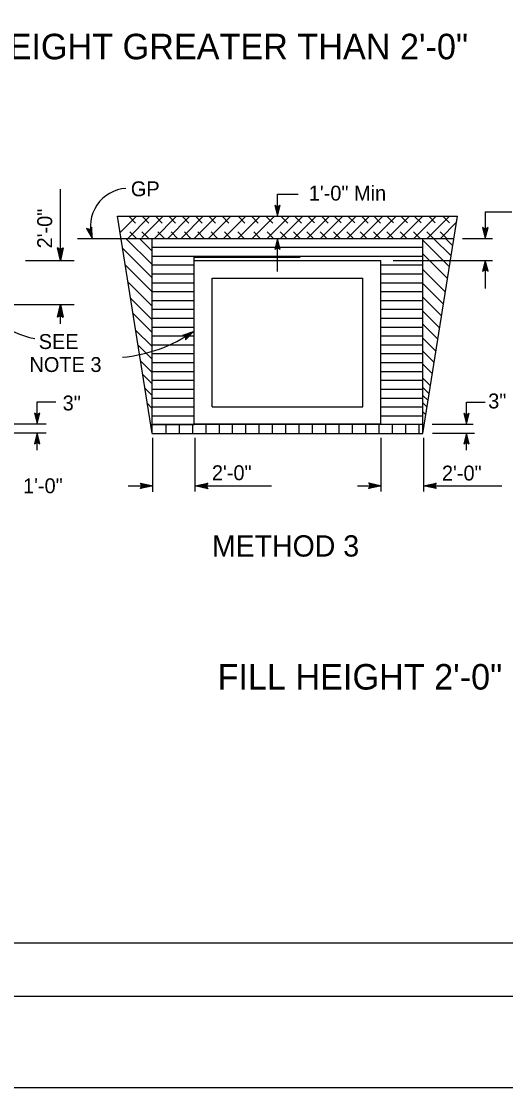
# Model space of a CAD drawing. Extents: x -893 to 867, y -474 to 712.
# Drawn here: x -275 to -48, y -474 to 27 of the extents above; entities that cross this region are included whole.
import ezdxf

# ---------------------------------------------------------------- set-up
doc = ezdxf.new("R2010")
doc.units = 0
for name, color, linetype in [('10 Sheet Format', 7, 'Continuous'), ('12 Coord Grid', 7, 'Continuous'), ('14 Ramp Anno', 7, 'Continuous'), ('21 Curb Gutter', 7, 'Continuous'), ('22 Misc Cnst Det', 7, 'Continuous'), ('41 ContourGrade', 7, 'Continuous'), ('56 Stage 3 Anno', 7, 'Continuous'), ('57 Undefined', 7, 'Continuous')]:
    doc.layers.add(name, color=color, linetype=linetype)

msp = doc.modelspace()

# ---------------------------------------------------------------- linework, layer by layer
at = {"layer": '10 Sheet Format'}
for p, q in [((-813.45, -406.04), (811.55, -406.04)), ((-863.45, -431.04), (836.55, -431.04))]:
    msp.add_line(p, q, dxfattribs=at)
for points in [[(-893.45, -474.04), (866.55, -474.04), (866.55, 711.96), (-893.45, 711.96)], [(-863.45, -431.04), (836.55, -431.04), (836.55, 668.96), (-863.45, 668.96)]]:
    msp.add_lwpolyline(points, close=True, dxfattribs=at)
at = {"layer": '12 Coord Grid'}
for p, q in [((-154.57, -90.47), (-154.57, -74.96)), ((-267.4, -162.17), (-267.4, -151.78)), ((-267.4, -151.78), (-258.57, -151.78)), ((-284.11, -162.17), (-263.17, -162.17)), ((-283.79, -166.39), (-263.17, -166.39)), ((-267.4, -174.46), (-267.4, -166.39))]:
    msp.add_line(p, q, dxfattribs=at)
for points in [[(-154.57, -74.96), (-155.84, -80.02), (-154.57, -79.18), (-153.31, -80.02), (-154.57, -74.96)], [(-154.57, -75.85), (-155.5, -79.52), (-154.57, -78.91), (-153.65, -79.52), (-154.57, -75.85)], [(-154.57, -76.61), (-155.2, -79.11), (-154.57, -78.69), (-153.95, -79.11), (-154.57, -76.61)], [(-154.57, -77.23), (-154.96, -78.77), (-154.57, -78.51), (-154.19, -78.77), (-154.57, -77.23)], [(-154.42, -77.27), (-154.7, -78.4), (-154.57, -78.32), (-154.45, -78.4), (-154.73, -77.27)], [(-267.4, -162.17), (-266.13, -157.11), (-267.4, -157.95), (-268.66, -157.11), (-267.4, -162.17)], [(-267.4, -161.27), (-266.48, -157.6), (-267.4, -158.21), (-268.32, -157.6), (-267.4, -161.27)], [(-267.4, -160.52), (-266.77, -158.02), (-267.4, -158.43), (-268.02, -158.02), (-267.4, -160.52)], [(-267.4, -159.9), (-267.01, -158.36), (-267.4, -158.61), (-267.79, -158.36), (-267.4, -159.9)], [(-267.55, -159.85), (-267.27, -158.72), (-267.4, -158.81), (-267.52, -158.72), (-267.24, -159.85)], [(-267.4, -166.39), (-268.66, -171.46), (-267.4, -170.62), (-266.13, -171.46), (-267.4, -166.39)], [(-267.4, -167.29), (-268.32, -170.96), (-267.4, -170.35), (-266.48, -170.96), (-267.4, -167.29)], [(-267.4, -168.05), (-268.02, -170.55), (-267.4, -170.13), (-266.77, -170.55), (-267.4, -168.05)], [(-267.4, -168.67), (-267.79, -170.21), (-267.4, -169.95), (-267.01, -170.21), (-267.4, -168.67)], [(-267.24, -168.71), (-267.52, -169.84), (-267.4, -169.76), (-267.27, -169.84), (-267.55, -168.71)]]:
    msp.add_lwpolyline(points, dxfattribs=at)
at = {"layer": '21 Curb Gutter'}
for p, q in [((-213.44, -166.59), (-229.61, -64.54)), ((-229.61, -64.54), (-70.19, -64.54)), ((-86.36, -166.62), (-70.19, -64.54)), ((-248.42, -74.96), (-71.84, -74.96)), ((-193.65, -162.46), (-193.65, -83.85)), ((-193.65, -83.85), (-143.88, -83.85)), ((-193.65, -85.37), (-151.14, -85.37)), ((-156.28, -85.37), (-106.14, -85.37)), ((-106.14, -162.17), (-106.14, -85.37)), ((-86.35, -162.46), (-213.44, -162.46)), ((-193.82, -162.17), (-106.14, -162.17)), ((-213.44, -166.62), (-86.35, -166.62))]:
    msp.add_line(p, q, dxfattribs=at)
at = {"layer": '22 Misc Cnst Det'}
for p, q in [((-228.39, -72.23), (-220.7, -64.54)), ((-224.86, -74.96), (-214.45, -64.54)), ((-221.15, -67.73), (-224.35, -64.54)), ((-218.18, -74.52), (-208.2, -64.54)), ((-214.9, -67.73), (-218.1, -64.54)), ((-212.36, -74.96), (-201.95, -64.54)), ((-208.65, -67.73), (-211.84, -64.54)), ((-206.11, -74.96), (-195.7, -64.54)), ((-202.4, -67.73), (-205.6, -64.54)), ((-199.86, -74.96), (-189.45, -64.54)), ((-196.15, -67.73), (-199.35, -64.54)), ((-193.61, -74.96), (-183.2, -64.54)), ((-189.9, -67.73), (-193.09, -64.54)), ((-183.65, -67.73), (-186.84, -64.54)), ((-186.73, -74.84), (-176.42, -64.54)), ((-177.4, -67.73), (-180.6, -64.54)), ((-179.86, -74.96), (-169.44, -64.54)), ((-169.9, -67.73), (-173.1, -64.54)), ((-172.98, -74.84), (-162.67, -64.54)), ((-163.65, -67.73), (-166.84, -64.54)), ((-166.41, -74.94), (-156, -64.54)), ((-156.8, -67.73), (-159.99, -64.54)), ((-159.23, -74.84), (-148.92, -64.54)), ((-152.98, -74.84), (-142.68, -64.54)), ((-149.68, -67.82), (-152.88, -64.62)), ((-146.73, -74.84), (-136.42, -64.54)), ((-143.34, -67.73), (-146.54, -64.54)), ((-140.48, -74.84), (-130.17, -64.54)), ((-137.18, -67.64), (-140.37, -64.45)), ((-134.23, -74.84), (-123.92, -64.54)), ((-130.76, -67.73), (-133.95, -64.54)), ((-127.98, -74.84), (-117.67, -64.54)), ((-124.77, -67.64), (-127.96, -64.45)), ((-121.73, -74.84), (-111.42, -64.54)), ((-118.34, -67.64), (-121.54, -64.45)), ((-115.48, -74.84), (-105.17, -64.54)), ((-112.01, -67.73), (-115.2, -64.54)), ((-106.19, -67.73), (-109.38, -64.54)), ((-109.23, -74.84), (-98.92, -64.54)), ((-100.11, -67.65), (-103.31, -64.45)), ((-102.98, -74.84), (-92.67, -64.54)), ((-96.73, -74.84), (-86.42, -64.54)), ((-93.52, -67.64), (-96.71, -64.45)), ((-90.48, -74.84), (-80.17, -64.54)), ((-87.18, -67.64), (-90.37, -64.45)), ((-84.23, -74.84), (-73.92, -64.54)), ((-80.52, -67.64), (-83.62, -64.54)), ((-73.86, -67.64), (-76.96, -64.54)), ((-77.98, -74.84), (-70.67, -67.53)), ((-213.42, -87.25), (-225.72, -74.96)), ((-220.87, -74.87), (-223.93, -71.8)), ((-213.42, -80.89), (-219.35, -74.96)), ((-215.12, -74.87), (-218.19, -71.8)), ((-207.68, -74.96), (-210.75, -71.89)), ((-201.43, -74.96), (-204.5, -71.89)), ((-195.18, -74.96), (-198.25, -71.89)), ((-188.93, -74.96), (-192, -71.89)), ((-182.68, -74.96), (-185.75, -71.89)), ((-176.43, -74.96), (-179.5, -71.89)), ((-170.18, -74.96), (-173.25, -71.89)), ((-162.68, -74.96), (-165.75, -71.89)), ((-156.43, -74.96), (-159.5, -71.89)), ((-150.18, -74.96), (-153.25, -71.89)), ((-143.93, -74.96), (-147, -71.89)), ((-137.68, -74.96), (-140.75, -71.89)), ((-131.43, -74.96), (-134.5, -71.89)), ((-125.18, -74.96), (-128.25, -71.89)), ((-118.93, -74.96), (-122, -71.89)), ((-112.68, -74.96), (-115.75, -71.89)), ((-106.43, -74.96), (-109.5, -71.89)), ((-100.18, -74.96), (-103.25, -71.89)), ((-93.93, -74.96), (-97, -71.89)), ((-87.68, -74.96), (-90.75, -71.89)), ((-81.43, -74.96), (-84.5, -71.89)), ((-73.13, -83.12), (-81.3, -74.96)), ((-75.18, -74.96), (-78.25, -71.89)), ((-72.41, -78.27), (-75.75, -74.93)), ((-213.42, -93.44), (-227.21, -79.65)), ((-213.44, -79.12), (-86.35, -79.12)), ((-74.1, -88.11), (-86.35, -75.85)), ((-213.44, -83.29), (-86.35, -83.29)), ((-74.97, -93.6), (-86.35, -82.21)), ((-213.42, -100.13), (-225.95, -87.6)), ((-213.44, -87.45), (-193.65, -87.45)), ((-106.14, -87.45), (-86.35, -87.45)), ((-75.98, -99.98), (-86.38, -89.58)), ((-213.44, -91.62), (-193.65, -91.62)), ((-106.14, -91.62), (-86.35, -91.62)), ((-213.42, -106.82), (-224.69, -95.55)), ((-213.44, -95.79), (-193.65, -95.79)), ((-213.44, -99.96), (-193.65, -99.96)), ((-106.14, -95.79), (-86.35, -95.79)), ((-106.14, -99.96), (-86.35, -99.96)), ((-76.88, -105.64), (-86.38, -96.14)), ((-213.42, -113.18), (-223.5, -103.1)), ((-213.44, -104.12), (-193.65, -104.12)), ((-106.14, -104.12), (-86.35, -104.12)), ((-77.75, -111.13), (-86.35, -102.53)), ((-213.44, -108.29), (-193.65, -108.29)), ((-106.14, -108.29), (-86.35, -108.29)), ((-78.49, -116.96), (-86.35, -109.09)), ((-213.42, -119.21), (-222.36, -110.27)), ((-213.44, -112.45), (-193.65, -112.45)), ((-106.14, -112.45), (-86.35, -112.45)), ((-213.42, -125.74), (-221.14, -118.02)), ((-213.44, -116.62), (-193.65, -116.62)), ((-106.14, -116.62), (-86.35, -116.62)), ((-79.34, -122.27), (-86.35, -115.25)), ((-213.42, -131.77), (-220, -125.19)), ((-213.44, -120.79), (-193.65, -120.79)), ((-213.44, -124.96), (-193.65, -124.96)), ((-106.14, -120.79), (-86.35, -120.79)), ((-106.14, -124.96), (-86.35, -124.96)), ((-80.23, -127.94), (-86.35, -121.82)), ((-213.44, -129.12), (-193.65, -129.12)), ((-106.14, -129.12), (-86.35, -129.12)), ((-81.07, -133.25), (-86.35, -127.97)), ((-213.42, -137.97), (-218.83, -132.56)), ((-213.44, -133.29), (-193.65, -133.29)), ((-106.14, -133.29), (-86.35, -133.29)), ((-81.92, -138.57), (-86.35, -134.13)), ((-213.42, -143.35), (-217.82, -138.95)), ((-213.44, -137.45), (-193.65, -137.45)), ((-106.14, -137.45), (-86.35, -137.45)), ((-213.44, -141.62), (-193.65, -141.62)), ((-106.14, -141.62), (-86.35, -141.62)), ((-83.4, -147.93), (-86.38, -144.95)), ((-82.81, -144.24), (-86.35, -140.7)), ((-213.42, -148.73), (-216.81, -145.35)), ((-213.44, -145.79), (-193.65, -145.79)), ((-213.44, -149.96), (-193.65, -149.96)), ((-106.14, -145.79), (-86.35, -145.79)), ((-106.14, -149.96), (-86.35, -149.96)), ((-83.91, -151.16), (-86.32, -148.74)), ((-213.44, -154.83), (-215.81, -152.45)), ((-213.44, -154.12), (-193.65, -154.12)), ((-106.14, -154.12), (-86.35, -154.12)), ((-84.41, -154.33), (-86.3, -152.45)), ((-213.44, -158.29), (-193.65, -158.29)), ((-106.14, -158.29), (-86.35, -158.29)), ((-84.97, -157.88), (-86.3, -156.56)), ((-213.44, -162.46), (-193.65, -162.46)), ((-206.87, -166.62), (-206.87, -162.5)), ((-200.62, -166.62), (-200.62, -162.5)), ((-194.37, -166.62), (-194.37, -162.5)), ((-188.12, -166.62), (-188.12, -162.5)), ((-181.87, -166.62), (-181.87, -162.5)), ((-175.62, -166.62), (-175.62, -162.5)), ((-169.37, -166.62), (-169.37, -162.5)), ((-163.12, -166.62), (-163.12, -162.5)), ((-156.87, -166.62), (-156.87, -162.5)), ((-150.62, -166.62), (-150.62, -162.5)), ((-144.37, -166.62), (-144.37, -162.5)), ((-138.12, -166.62), (-138.12, -162.5)), ((-131.87, -166.62), (-131.87, -162.5)), ((-125.62, -166.62), (-125.62, -162.46)), ((-119.37, -166.62), (-119.37, -162.46)), ((-113.12, -166.62), (-113.12, -162.46)), ((-106.87, -166.62), (-106.87, -162.5)), ((-100.62, -166.62), (-100.62, -162.5)), ((-94.37, -166.62), (-94.37, -162.5)), ((-88.12, -166.62), (-88.12, -162.5))]:
    msp.add_line(p, q, dxfattribs=at)
at = {"layer": '41 ContourGrade'}
for p, q in [((-213.44, -166.62), (-213.44, -74.96)), ((-86.35, -166.62), (-86.35, -74.96)), ((-185.31, -93.71), (-114.48, -93.71)), ((-185.31, -154.12), (-185.31, -93.71)), ((-114.48, -154.12), (-114.48, -93.71)), ((-185.31, -154.12), (-114.48, -154.12))]:
    msp.add_line(p, q, dxfattribs=at)
at = {"layer": '56 Stage 3 Anno'}
for p, q in [((-256.48, -85.34), (-256.48, -51.85)), ((-154.57, -54.13), (-144.82, -54.13)), ((-154.57, -64.54), (-154.57, -54.13)), ((-57.06, -62.4), (-57.06, -74.97)), ((-57.06, -62.4), (-44.57, -62.4)), ((-67.77, -74.97), (-53.62, -74.97)), ((-272.78, -85.34), (-250.03, -85.34)), ((-100.26, -85.36), (-53.62, -85.36)), ((-57.06, -85.36), (-57.06, -98.48)), ((-293.05, -106.03), (-249.93, -106.03)), ((-256.48, -115.14), (-256.48, -106.03)), ((-65.96, -162.23), (-65.96, -151.84)), ((-65.96, -151.84), (-57.13, -151.84)), ((-81.96, -162.23), (-62.72, -162.23)), ((-213.3, -168.74), (-213.3, -194)), ((-193.33, -168.69), (-193.33, -193.87)), ((-106.13, -168.69), (-106.13, -193.87)), ((-86.07, -168.61), (-86.07, -193.87)), ((-81.87, -166.45), (-62.09, -166.45)), ((-65.96, -174.52), (-65.96, -166.45)), ((-224.71, -191.26), (-212.99, -191.26)), ((-193.21, -191.26), (-157.38, -191.26)), ((-117.11, -191.21), (-105.85, -191.21)), ((-86.07, -191.21), (-49.3, -191.21))]:
    msp.add_line(p, q, dxfattribs=at)
for points in [[(-154.57, -64.54), (-153.31, -59.48), (-154.57, -60.32), (-155.84, -59.48), (-154.57, -64.54)], [(-154.57, -63.64), (-153.65, -59.97), (-154.57, -60.58), (-155.5, -59.97), (-154.57, -63.64)], [(-154.57, -62.89), (-153.95, -60.39), (-154.57, -60.8), (-155.2, -60.39), (-154.57, -62.89)], [(-154.57, -62.26), (-154.19, -60.73), (-154.57, -60.98), (-154.96, -60.73), (-154.57, -62.26)], [(-154.73, -62.22), (-154.45, -61.09), (-154.57, -61.17), (-154.7, -61.09), (-154.42, -62.22)], [(-241.47, -74.84), (-241.74, -69.63), (-242.7, -70.8), (-244.16, -70.37), (-241.47, -74.84)], [(-57.06, -74.97), (-55.79, -69.91), (-57.06, -70.75), (-58.32, -69.91), (-57.06, -74.97)], [(-241.73, -73.98), (-241.93, -70.2), (-242.63, -71.05), (-243.69, -70.74), (-241.73, -73.98)], [(-241.95, -73.26), (-242.08, -70.68), (-242.56, -71.27), (-243.29, -71.05), (-241.95, -73.26)], [(-242.13, -72.66), (-242.21, -71.08), (-242.51, -71.44), (-242.96, -71.31), (-242.13, -72.66)], [(-242.3, -72.67), (-242.35, -71.5), (-242.45, -71.62), (-242.6, -71.58), (-241.99, -72.58)], [(-57.06, -74.07), (-56.14, -70.4), (-57.06, -71.01), (-57.98, -70.4), (-57.06, -74.07)], [(-57.06, -73.32), (-56.43, -70.82), (-57.06, -71.24), (-57.69, -70.82), (-57.06, -73.32)], [(-57.06, -72.7), (-56.67, -71.16), (-57.06, -71.41), (-57.45, -71.16), (-57.06, -72.7)], [(-57.22, -72.66), (-56.93, -71.52), (-57.06, -71.61), (-57.19, -71.52), (-56.9, -72.66)], [(-57.06, -85.36), (-58.32, -90.42), (-57.06, -89.58), (-55.79, -90.42), (-57.06, -85.36)], [(-57.06, -86.26), (-57.98, -89.93), (-57.06, -89.32), (-56.14, -89.93), (-57.06, -86.26)], [(-57.06, -87.01), (-57.69, -89.51), (-57.06, -89.1), (-56.43, -89.51), (-57.06, -87.01)], [(-57.06, -87.63), (-57.45, -89.17), (-57.06, -88.92), (-56.67, -89.17), (-57.06, -87.63)], [(-56.9, -87.67), (-57.19, -88.81), (-57.06, -88.72), (-56.93, -88.81), (-57.22, -87.67)], [(-194.2, -118.83), (-199.14, -120.52), (-197.74, -121.13), (-197.76, -122.65), (-194.2, -118.83)], [(-194.96, -119.32), (-198.53, -120.55), (-197.52, -120.99), (-197.53, -122.09), (-194.96, -119.32)], [(-195.59, -119.73), (-198.03, -120.56), (-197.33, -120.86), (-197.34, -121.62), (-195.59, -119.73)], [(-196.11, -120.07), (-197.61, -120.58), (-197.19, -120.77), (-197.19, -121.23), (-196.11, -120.07)], [(-196.06, -120.22), (-197.17, -120.6), (-197.02, -120.66), (-197.02, -120.81), (-196.23, -119.96)], [(-65.96, -162.23), (-64.69, -157.17), (-65.96, -158.01), (-67.22, -157.17), (-65.96, -162.23)], [(-65.96, -161.33), (-65.04, -157.66), (-65.96, -158.27), (-66.88, -157.66), (-65.96, -161.33)], [(-65.96, -160.58), (-65.33, -158.08), (-65.96, -158.49), (-66.59, -158.08), (-65.96, -160.58)], [(-65.96, -159.95), (-65.57, -158.42), (-65.96, -158.67), (-66.35, -158.42), (-65.96, -159.95)], [(-66.12, -159.92), (-65.83, -158.78), (-65.96, -158.87), (-66.09, -158.78), (-65.8, -159.92)], [(-65.96, -166.45), (-67.22, -171.52), (-65.96, -170.68), (-64.69, -171.52), (-65.96, -166.45)], [(-65.96, -167.35), (-66.88, -171.02), (-65.96, -170.41), (-65.04, -171.02), (-65.96, -167.35)], [(-65.96, -168.11), (-66.59, -170.61), (-65.96, -170.19), (-65.33, -170.61), (-65.96, -168.11)], [(-65.96, -168.73), (-66.35, -170.27), (-65.96, -170.01), (-65.57, -170.27), (-65.96, -168.73)], [(-65.8, -168.77), (-66.09, -169.9), (-65.96, -169.82), (-65.83, -169.9), (-66.12, -168.77)]]:
    msp.add_lwpolyline(points, dxfattribs=at)
for points in [[(-255.17, -79.43), (-256.48, -85.34), (-257.79, -79.43), (-257.44, -79.64), (-256.49, -83.97), (-255.52, -79.64), (-255.86, -79.85), (-256.48, -82.62), (-257.1, -79.85), (-256.75, -80.06), (-256.48, -81.26), (-256.21, -80.06), (-256.48, -80.22), (-257.79, -79.43), (-256.48, -80.22)], [(-257.8, -111.94), (-256.48, -106.03), (-255.18, -111.94), (-255.52, -111.73), (-256.48, -107.4), (-257.45, -111.73), (-257.11, -111.52), (-256.49, -108.75), (-255.87, -111.52), (-256.22, -111.31), (-256.49, -110.11), (-256.76, -111.31), (-256.48, -111.15), (-255.18, -111.94), (-256.48, -111.15)], [(-218.9, -189.94), (-212.99, -191.26), (-218.9, -192.56), (-218.69, -192.22), (-214.36, -191.26), (-218.69, -190.29), (-218.48, -190.63), (-215.71, -191.25), (-218.48, -191.87), (-218.27, -191.52), (-217.07, -191.25), (-218.27, -190.98), (-218.11, -191.26), (-218.9, -192.56), (-218.11, -191.26)], [(-187.31, -192.57), (-193.21, -191.26), (-187.31, -189.95), (-187.52, -190.29), (-191.85, -191.25), (-187.52, -192.22), (-187.73, -191.88), (-190.5, -191.26), (-187.73, -190.64), (-187.94, -190.99), (-189.14, -191.26), (-187.93, -191.53), (-188.1, -191.26), (-187.31, -189.95), (-188.1, -191.26)], [(-111.76, -189.89), (-105.85, -191.21), (-111.76, -192.52), (-111.55, -192.17), (-107.22, -191.22), (-111.55, -190.24), (-111.34, -190.59), (-108.57, -191.21), (-111.34, -191.82), (-111.13, -191.47), (-109.93, -191.21), (-111.13, -190.94), (-110.97, -191.21), (-111.76, -192.52), (-110.97, -191.21)], [(-80.17, -192.53), (-86.07, -191.21), (-80.17, -189.9), (-80.38, -190.25), (-84.7, -191.21), (-80.38, -192.18), (-80.58, -191.83), (-83.35, -191.21), (-80.59, -190.6), (-80.8, -190.95), (-81.99, -191.21), (-80.79, -191.48), (-80.96, -191.21), (-80.17, -189.9), (-80.96, -191.21)]]:
    msp.add_lwpolyline(points, close=True, dxfattribs=at)
for centre, radius, start, end in [((-224.49, -69.28), 17.87, 93.7907, 198.1343), ((-259.92, -79.66), 43.21, 206.655, 258.577), ((-233.87, -61.03), 70.09, 275.3092, 304.4604)]:
    msp.add_arc(centre, radius, start, end, dxfattribs=at)

# ---------------------------------------------------------------- texts
at = {"layer": '12 Coord Grid'}
msp.add_text('3"', height=7, dxfattribs=at).set_placement((-255.4, -155.81))
at = {"layer": '14 Ramp Anno'}
msp.add_text('METHOD 3', height=10, dxfattribs=at).set_placement((-185.37, -224.47))
at = {"layer": '57 Undefined'}
for s, height, p in [('FILL HEIGHT GREATER THAN 2\'-0"', 12, (-328.92, 9.21)), ('GP', 7, (-223.41, -55.16)), ('1\'-0" Min', 7, (-139.92, -57.19)), ('SEE', 7, (-266.63, -126.93)), ('NOTE 3', 7, (-270.97, -137.73)), ('3"', 7, (-55.71, -154.85)), ('2\'-0"', 7, (-185.36, -188.59)), ('2\'-0"', 7, (-77.41, -188.74)), ('1\'-0"', 7, (-273.99, -194.71)), ('FILL HEIGHT 2\'-0" OR LESS', 12, (-182.72, -286.97))]:
    msp.add_text(s, height=height, dxfattribs=at).set_placement(p)
msp.add_text('2\'-0"', height=7, rotation=90, dxfattribs=at).set_placement((-260.32, -79.64))

doc.saveas('drawing.dxf')
